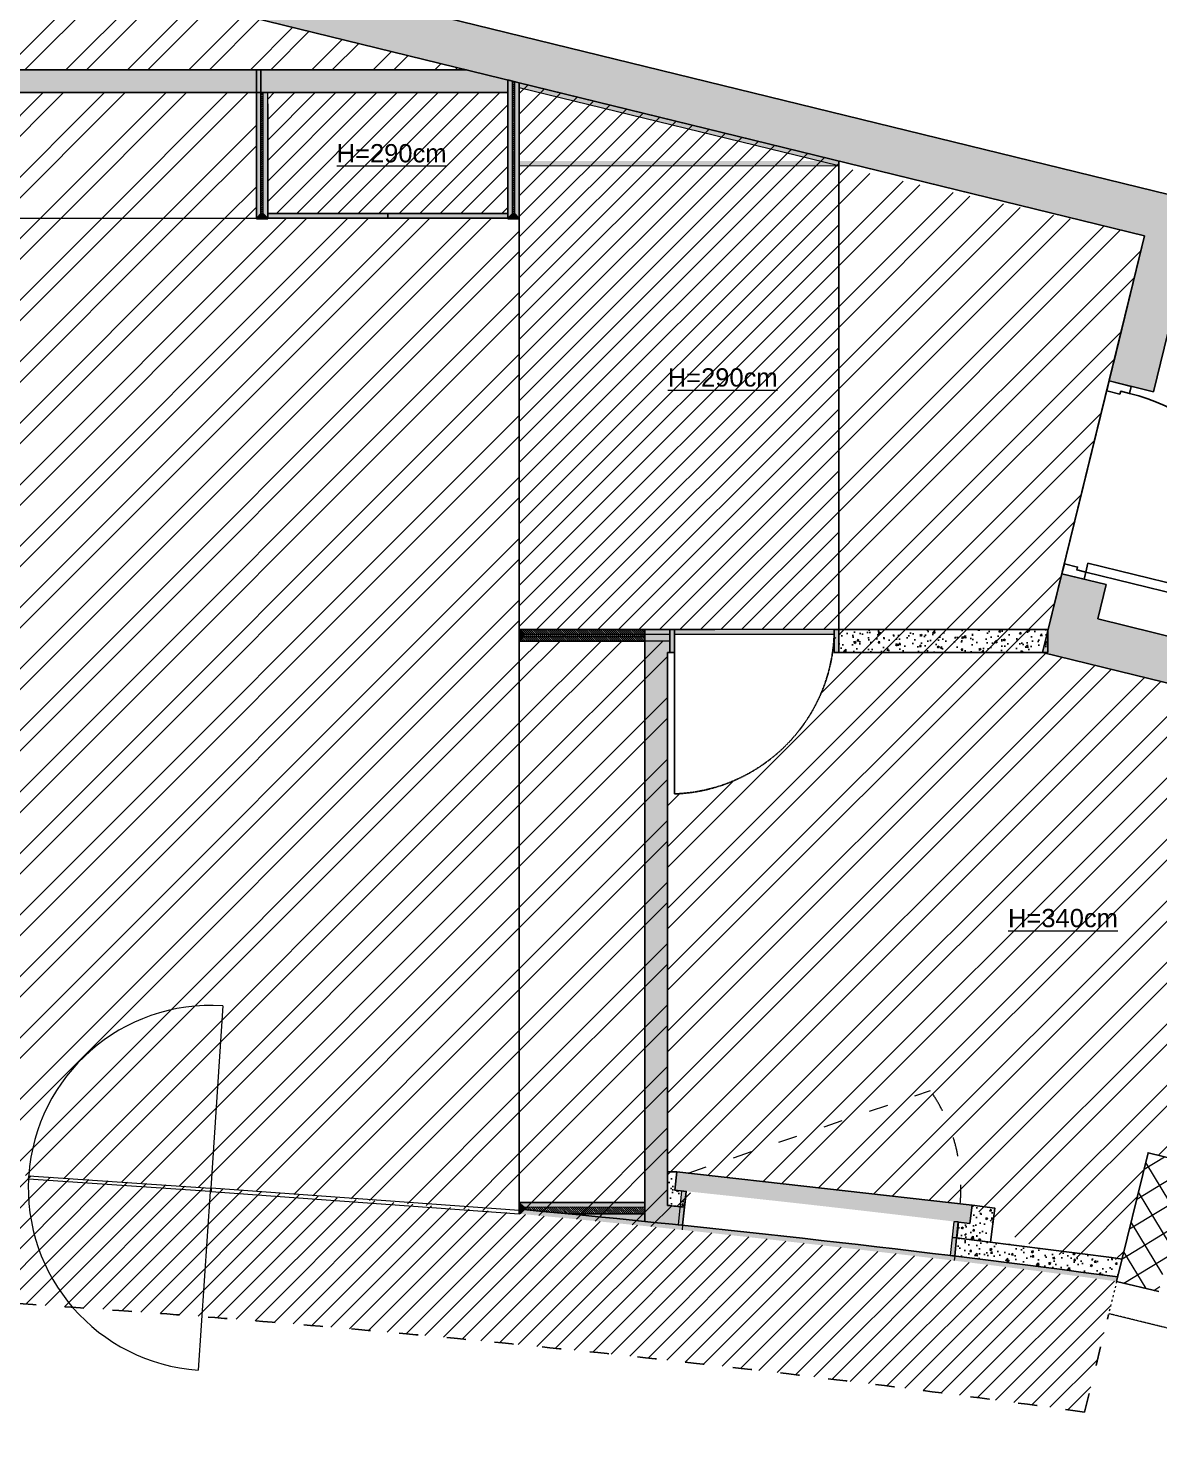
# Model space of a CAD drawing. Header units: millimetres. Extents: x 346472 to 732256, y -34068 to -15883.
# Drawn here: x 513568 to 518522, y -29209 to -23015 of the extents above; entities that cross this region are included whole.
import ezdxf

# ---------------------------------------------------------------- set-up
doc = ezdxf.new("R2010")
doc.units = ezdxf.units.MM
doc.header["$LTSCALE"] = 7
for name, pattern in [('AED-090-P-CRL2$0$ACAD_ISO03W100', [30, 12, -18]), ('AED-090-P-PL02-N$0$ACAD_ISO03W100', [30, 12, -18]), ('DASH', [0.35, 0.25, -0.1]), ('HIDDEN', [0.375, 0.25, -0.125])]:
    doc.linetypes.add(name, pattern=pattern)
doc.layers.get('0').update_dxf_attribs({"lineweight": 0})
for name, color, linetype in [('1', 1, 'Continuous'), ('1_AVT', 1, 'Continuous'), ('WALL', 7, 'Continuous'), ('walls', 7, 'Continuous')]:
    doc.layers.add(name, color=color, linetype=linetype)
for name, color, linetype, lineweight in [('AED-090-P-CRL2$0$HoseReel', 1, 'Continuous', 13), ('EA7 CEILING', 251, 'Continuous', 9), ('EA7 FLOOR', 253, 'Continuous', 5), ('EA7 furniture', 7, 'Continuous', 5), ('materials', 1, 'Continuous', 40), ('TESTI', 8, 'Continuous', 9)]:
    doc.layers.add(name, color=color, linetype=linetype, lineweight=lineweight)
doc.styles.get("Standard").update_dxf_attribs({"font": 'STKaiti.ttf'})
pattern_1 = [(49.99999999999999, (0, 0), (91.092334498002, -7.969542769451543), [9.525, -104.775]), (355, (0, 0), (-17.62171071248467, 95.52842261951757), [7.62, -83.820292085]), (100.4514447, (7.5910035, -0.66412675), (73.47062354517664, 87.55887595609755), [8.095004399999999, -89.04512229999999]), (46.18420000000002, (0, 25.4), (135.539520446065, -21.02116396636357), [14.2875, -157.1625]), (96.63555760999996, (11.29495, 23.64825), (118.7020670257515, 123.7130622988608), [12.14251157, -133.56780408]), (351.1841511700001, (0, 25.4), (118.7020670324885, 123.7130622927663), [11.429983535, -125.72986596]), (21, (12.7, 19.05), (75.80719563456624, -51.1325990935438), [9.525, -104.775]), (326.0000000000001, (12.7, 19.05), (30.90101417382354, 92.09398306115963), [7.62, -83.82]), (71.45144499999999, (19.0172663, 14.78895005), (106.7082096393581, 40.96138444295262), [8.0950044, -89.04496879999999]), (37.50000000000001, (0, 0), (1.544301625295908, 42.27751943657655), [0, -82.804, 0, -85.09, 0, -84.1375]), (7.499999999999999, (0, 0), (33.40983125515287, 50.09028740905975), [0, -48.514, 0, -80.899, 0, -32.0675]), (327.5, (-28.321, 0), (67.7952975834357, -2.864371996336722), [0, -31.75, 0, -99.06, 0, -131.445]), (317.5, (-41.021, 0), (74.06459069300902, 12.71324551666651), [0, -41.275, 0, -65.786, 0, -93.345])]
pattern_2 = [(45, (0, 0), (-134.7038418160373, 134.7038418160373), []), (45, (89.80260000000001, 0), (-134.7038418160373, 134.7038418160373), [])]
pattern_3 = [(45, (257889.0355443053, -17022.11444254196), (-44.90128060534576, 44.90128060534577), [])]
pattern_4 = [(49.99999999999999, (52071.5153664418, -328.8297719192342), (91.092334498002, -7.969542769451543), [9.525, -104.775]), (355, (52071.5153664418, -328.8297719192342), (-17.62171071248467, 95.52842261951757), [7.62, -83.820292085]), (100.4514447, (52079.1063699418, -329.4938986692342), (73.47062354517664, 87.55887595609755), [8.095004399999999, -89.04512229999999]), (46.18420000000002, (52071.5153664418, -303.4297719192342), (135.539520446065, -21.02116396636357), [14.2875, -157.1624999999999]), (96.63555760999996, (52082.81031644181, -305.1815219192342), (118.7020670257515, 123.7130622988608), [12.14251157, -133.56780408]), (351.1841511700001, (52071.5153664418, -303.4297719192342), (118.7020670324885, 123.7130622927663), [11.429983535, -125.72986596]), (21, (52084.2153664418, -309.7797719192342), (75.80719563456624, -51.1325990935438), [9.525, -104.775]), (326.0000000000001, (52084.2153664418, -309.7797719192342), (30.90101417382354, 92.09398306115963), [7.62, -83.82]), (71.45144499999999, (52090.5326327418, -314.0408218692342), (106.7082096393581, 40.96138444295262), [8.0950044, -89.04496879999999]), (37.50000000000001, (52071.5153664418, -328.8297719192342), (1.544301625295908, 42.27751943657655), [0, -82.804, 0, -85.09, 0, -84.1375]), (7.499999999999999, (52071.5153664418, -328.8297719192342), (33.40983125515287, 50.09028740905975), [0, -48.514, 0, -80.899, 0, -32.0675]), (327.5, (52043.1943664418, -328.8297719192342), (67.7952975834357, -2.864371996336722), [0, -31.75, 0, -99.06, 0, -131.445]), (317.5, (52030.4943664418, -328.8297719192342), (74.06459069300902, 12.71324551666651), [0, -41.275, 0, -65.786, 0, -93.345])]

msp = doc.modelspace()

# ---------------------------------------------------------------- hatches: boundary and pattern name
at = {"layer": 'AED-090-P-CRL2$0$HoseReel', "extrusion": (0.0001877156293172508, -0.0003395314711855953, 0.9999999247406085)}
h = msp.add_hatch(dxfattribs=at)
h.set_pattern_fill('ANSI37', color=8, scale=29.99999999999992, angle=-191.138750533541, style=0)
h.set_pattern_definition([(211.2472002764611, (519947.4045058605, -28224.70232333006), (49.40917373582313, -81.43277012814441), []), (301.2472002764612, (519947.4045058605, -28224.70232333006), (81.43277012814451, 49.40917373582325), [])])
h.paths.add_polyline_path([(519784.6528643451, -28860.29570310906), (519922.5382104028, -28296.92403705884), (518475.255885284, -27942.70134890515), (518337.3705381769, -28506.07301322578), (518521.9232981165, -28551.24245863607), (518614.6393068474, -28172.42358241531), (519692.8160870456, -28436.30748607302), (519600.1000783343, -28815.12636622585)])
at = {"layer": 'AED-090-P-CRL2$0$HoseReel'}
for points in [[(516415.3463067027, -28258.49848544651), (516435.1366427721, -28260.56153599447), (516451.4166594709, -28111.79194368614), (516430.9169172665, -28109.6623624675)], [(517608.1663644934, -28393.07880658515), (517627.9207241521, -28395.48817589477), (517643.543857782, -28245.61929159088), (517623.543857782, -28245.61929159088)]]:
    msp.add_hatch(color=256, dxfattribs=at).paths.add_polyline_path(points)
at = {"layer": 'EA7 CEILING', "linetype": 'ByBlock', "lineweight": 5}
h = msp.add_hatch(dxfattribs=at)
h.set_pattern_fill('ANSI32', color=253, scale=20)
h.set_pattern_definition(pattern_2)
h.paths.add_polyline_path([(511567.4081065429, -23846.62213315529), (508567.4049643442, -23846.62213315529), (508567.4049643442, -23846.62370423), (508517.4081065429, -23846.62213325402), (508517.4065355423, -23846.62370427936), (508517.4065355461, -23846.62213315529), (507465.1203459087, -23846.62213325402), (507415.1218537101, -23846.62213325402), (507415.1218537101, -23886.85550627298), (507415.1234248342, -23886.85550627298), (507415.1234248342, -27896.62219793308), (507415.1219183568, -27896.62219793364), (507415.1321926939, -27946.39604691346, -0.01534868711274249), (511567.4081065429, -27950.436175543), (511567.4081065429, -27222.08816504442), (511067.4081065429, -27222.08816504442), (511047.4081065429, -27222.08816504442), (511047.4081065429, -26082.08816504442), (511067.4081065429, -26082.08816504442), (511567.4081065429, -26082.08816504442)])
h.paths.add_polyline_path([(515719.6958671772, -23846.62370423), (515669.699009376, -23846.62213325402), (515669.6958671772, -23846.62527550215), (515669.6958671772, -23846.62213325402), (514617.4049643332, -23846.62213325402), (514617.4049643332, -23846.62370423), (514567.4081065319, -23846.62213325402), (514567.4065355313, -23846.62370427936), (514567.4065355351, -23846.62213315529), (511567.4081065429, -23846.62213315529), (511567.4081065429, -26082.08816504442), (512087.4081065429, -26082.08816504442), (512087.4081065429, -27222.08816504442), (511567.4081065429, -27222.08816504442), (511567.4081065429, -27950.43617554301, -0.01537842926112036), (515719.6254973683, -28209.96468251264), (515719.6942969969, -28159.94725605492), (515719.6942969977, -28159.94725524599), (515719.6950841764, -25700.05020605773), (515719.6942961519, -25700.05020605776), (515719.6942961519, -25650.0486350571), (515719.6958671772, -25650.0486350571)])
h.paths.add_polyline_path([(512439.3080331737, -22450.3393710919), (511567.4081065429, -22236.94336449242), (511567.4081065429, -23196.62213325406), (512440.1290072874, -23196.62213325405)])
h.paths.add_polyline_path([(512439.3080331737, -22450.3393710919), (512440.1290072874, -23196.62213325405), (515488.4929544091, -23196.62213325402)])
h.paths.add_polyline_path([(511567.4081065429, -22236.94336449242), (508762.5659501798, -21550.46307354589), (508617.4081065429, -21550.46307354589), (508617.4081065429, -22456.62213325409), (508617.4081065428, -22483.88294541629, -0.3621334790255145), (509237.4081065429, -23176.62213325409), (508617.4080958349, -23176.62213325409), (508617.4080958349, -23196.62213325409), (511567.4081065429, -23196.62213325406)])
h.paths.add_polyline_path([(508537.4081065429, -22476.622133254), (508537.4081065429, -23176.62213325409), (509237.4081065429, -23176.62213325409, 0.3937649604472823)])
h = msp.add_hatch(dxfattribs=at)
h.set_pattern_fill('ANSI31', color=1, scale=20)
h.set_pattern_definition(pattern_3)
h.paths.add_polyline_path([(517119.6958671772, -23595.8562390341), (515719.6958671772, -23253.20864827936), (515719.6958671772, -23846.62213325402), (515719.6958671772, -25650.0486350571), (516269.6958671772, -25650.0486350571), (516379.6958671771, -25650.04919838578), (516379.6958671772, -25650.04865698002), (516269.6958671772, -25650.0486350571), (516269.6958671772, -25650.05018486478), (516379.6958639601, -25650.05018062619), (516399.6958671772, -25650.04865897316), (516576.4618212028, -25650.05020605765), (517099.6958671772, -25650.04865897316), (517119.6958671772, -25650.04865897316), (517119.6958671772, -25650.04858298584)])
h.paths.add_polyline_path([(515669.6958671772, -23296.62213325402), (514617.4081065429, -23296.62212961706), (514617.4081065429, -23826.62213325402), (515669.6958671772, -23826.62213325402)])
h = msp.add_hatch(dxfattribs=at)
h.set_pattern_fill('ANSI32', color=253, scale=20)
h.set_pattern_definition(pattern_2)
h.paths.add_polyline_path([(511567.4081065429, -23296.62211907552), (508547.4049660121, -23296.62210863765), (508547.4049643442, -23826.62307579029), (508567.4049643442, -23846.62213315529), (511567.4081065429, -23846.62213315529)])
h.paths.add_polyline_path([(512440.2390157271, -23296.62212209224), (511567.4081065429, -23296.62211907552), (511567.4081065429, -23846.62213315529), (512440.8440622248, -23846.62213315529)])
h.paths.add_polyline_path([(514567.4078648401, -23296.62212944425), (512440.2390157271, -23296.62212209224), (512440.8440622248, -23846.62213315529), (514567.4065355351, -23846.62213315529)])
h = msp.add_hatch(dxfattribs=at)
h.set_pattern_fill('ANSI32', color=253, scale=20)
h.set_pattern_definition([(45, (257889.0355443053, -17022.11444254196), (-134.7038418160373, 134.7038418160373), []), (45, (257978.8381443053, -17022.11444254196), (-134.7038418160373, 134.7038418160373), [])])
edge = h.paths.add_edge_path()
edge.add_line((520402.7635991556, -26334.87024892306), (518013.2896246703, -25750.05050745041))
edge.add_line((518013.2896246703, -25750.05050745041), (518142.6089298427, -25221.67392323678))
edge.add_line((518142.6089298427, -25221.67392323678), (517119.6958671773, -25221.67416826697))
edge.add_line((517119.6958671773, -25221.67416826697), (517119.6958671773, -25750.0488800873))
edge.add_line((517119.6958671773, -25750.0488800873), (517119.6958671772, -25750.0486350571))
edge.add_line((517119.6958671772, -25750.0486350571), (517100.1445132886, -25644.52996853725))
edge.add_arc((516374.1771767414, -25644.52996853727), 725.9673365471535, -90.3536417434392, 1.0800249583553523e-12, ccw=False)
edge.add_line((516369.696380308, -26370.48347682598), (516369.6958671772, -28173.3283550677))
edge.add_arc((516395.829292239, -28101.63562157549), 76.30729939558319, 249.9721975334974, 439.5429694895172)
edge.add_line((516409.6789200639, -28026.59568720613), (517505.891007947, -27819.30411263835))
edge.add_arc((518399.0579398674, -27550.77081115752), 932.6614081649784, 196.7335620174457, 221.8377611250362)
edge.add_arc((518283.5636748417, -27590.87646453186), 821.2176255829386, 225.1296987269865, 275.4311630189014)
edge.add_line((518361.2917447522, -28408.40734206255), (518475.2649439577, -27942.73602344642))
edge.add_line((518475.2649439577, -27942.73602344642), (519626.2909876903, -28224.44970466881))
edge.add_arc((519635.8003216513, -28185.59648642865), 39.99999999999719, 179.9999999999896, 256.2472006928384, ccw=False)
edge.add_arc((519635.8003216513, -28185.59648642864), 40, 0, 180, ccw=False)
edge.add_arc((519635.8003216513, -28185.59648642865), 39.99999999994179, -103.75279930724258, 1.0402345651527867e-11, ccw=False)
edge.add_line((519626.2909876903, -28224.44970466881), (519922.5835476442, -28296.96757940899))
edge.add_line((519922.5835476442, -28296.96757940899), (520402.7635991556, -26334.87024892306))
h.paths.add_polyline_path([(518460.2251140891, -23923.94846531314), (517119.6958671773, -23620.3322996174), (517119.6958671773, -25221.67515590903), (518142.6089298427, -25221.67392323678)])
edge = h.paths.add_edge_path(flags=17)
edge.add_line((517505.891007947, -27819.30411263835), (516409.6789200639, -28026.59568720612))
edge.add_arc((506241.8922770813, -123806.4756705634), 96318.0631805039, 83.16533755184219, 83.94029817037608, ccw=False)
edge.add_arc((518399.0579398691, -27550.77081115337), 932.6614081677336, 196.7335620176613, 221.8377611252467, ccw=False)
h = msp.add_hatch(dxfattribs=at)
h.set_pattern_fill('ANSI32', color=253, scale=20)
h.set_pattern_definition(pattern_2)
h.paths.add_polyline_path([(516369.696556898, -25750.04836907096), (516379.6958543096, -25750.04837219998), (516379.6958607432, -25700.05018062619), (516269.6942961519, -25700.05018486483), (516269.6942961519, -25700.05020605776), (515719.6958672266, -25700.05020605776), (515719.6958672759, -25700.05177725587), (515719.6958671772, -28209.97125842642, -0.002650423734108883), (516433.4036280499, -28280.48436746477), (516435.4835896724, -28260.59281584451), (516443.8055537036, -28181.00635842531, 0.0002750486668163416), (516369.6958671772, -28173.3283550677)])
h = msp.add_hatch(dxfattribs=at)
h.set_pattern_fill('ANSI31', color=1, scale=20)
h.set_pattern_definition(pattern_3)
edge = h.paths.add_edge_path()
edge.add_arc((509428.652497378, -95530.3057533791), 67613.67119726764, 82.4287350600905, 91.70650800817037, ccw=False)
edge.add_line((518337.379633522, -28506.10778290017), (518197.1167285779, -29079.19271918779))
edge.add_arc((509468.8233511361, -91665.88089614759), 63192.37803914878, 82.06077826043521, 91.84062229519648)
edge.add_line((507439.1224580525, -28506.10764982166), (507415.1322393974, -27946.62230135851))
at = {"layer": 'EA7 furniture', "lineweight": 5}
h = msp.add_hatch(dxfattribs=at)
h.set_pattern_fill('ANSI31', color=256, scale=2, angle=-2.544443745170813e-14)
h.set_pattern_definition([(44.99999999999996, (-117670.6084310797, -160906.1372111736), (-4.490128060534573, 4.490128060534579), [])])
h.paths.add_polyline_path([(515699.6958687305, -23248.31368307732), (515689.6974871079, -23245.8665963813), (515689.6977526051, -23826.62244739494), (515699.6958671772, -23826.62307579029)])
h = msp.add_hatch(color=256, dxfattribs=at)
h.dxf.hatch_style = 1
h.paths.add_polyline_path([(515719.6958671772, -23273.79895396069), (515719.6942961518, -23253.21021385158), (517119.6958671772, -23595.8562390341), (517119.6958671772, -23616.44654471544)])
h = msp.add_hatch(dxfattribs=at)
h.set_pattern_fill('ANSI31', color=256, scale=2, angle=-2.544443745170813e-14)
h.set_pattern_definition([(44.99999999999996, (-118772.8993339237, -160906.1372111736), (-4.490128060534573, 4.490128060534579), [])])
h.paths.add_polyline_path([(514597.4049644883, -23297.30534942782), (514587.4068499163, -23297.30566367748), (514587.406849761, -23826.62244739494), (514597.4049643332, -23826.62307579029)])
h = msp.add_hatch(color=256, dxfattribs=at)
h.dxf.hatch_style = 1
h.paths.add_polyline_path([(515719.6977905741, -23616.44654471544), (515719.6976846712, -23596.44654471544), (517119.6958671772, -23595.8562390341), (517119.6958671772, -23616.44654471544)])
h = msp.add_hatch(color=5, dxfattribs=at)
h.dxf.hatch_style = 1
h.paths.add_polyline_path([(515143.5519868601, -23826.62213325402), (514617.4081065429, -23826.62213325402), (514617.4081065429, -23846.62213325402), (515143.5519868601, -23846.62213325402)])
h.paths.add_polyline_path([(515669.6958671772, -23826.62213325402), (515167.4081065429, -23826.62213325402), (515167.4081065429, -23846.62213325402), (515669.6958671772, -23846.62213325402), (515669.6958671772, -23846.62213315529)])
h.paths.add_polyline_path([(515167.4081065429, -23826.62213325402), (515143.5519868601, -23826.62213325402), (515143.5519868601, -23846.62213325402), (515167.4081065429, -23846.62213325402)])
at = {"layer": 'EA7 furniture', "lineweight": 9}
h = msp.add_hatch(dxfattribs=at)
h.set_pattern_fill('ANSI31', color=256, scale=2, angle=90)
h.set_pattern_definition([(135, (649786.9838420574, -650663.1299653726), (-4.490128060534577, -4.490128060534576), [])])
h.paths.add_polyline_path([(516269.6958671772, -25650.0486350571), (516269.6958671772, -25700.0486350571), (515719.6958671772, -25700.0486350571), (515719.6958671772, -25650.0486350571)])
at = {"layer": 'EA7 furniture', "lineweight": 5}
h = msp.add_hatch(color=256, dxfattribs=at)
h.dxf.hatch_style = 1
h.paths.add_polyline_path([(515739.6949246409, -25670.05177725587), (515719.6958672759, -25650.05177725587), (516379.6958658901, -25650.05018062619), (516379.6958658901, -25670.05175182414)])
h = msp.add_hatch(color=256, dxfattribs=at)
h.dxf.hatch_style = 1
h.paths.add_polyline_path([(516399.6958671772, -25670.04865897316), (516399.6942961519, -25650.05020605776), (517099.6958658901, -25650.05017016059), (517099.6958658901, -25670.05174135854)])
h = msp.add_hatch(dxfattribs=at)
h.set_pattern_fill('ANSI31', color=256, scale=2, angle=89.99999999999999)
h.set_pattern_definition([(135, (644472.8774709034, -657218.1747251921), (-4.490128060534579, -4.490128060534574), [])])
edge = h.paths.add_edge_path()
edge.add_arc((509425.4798832565, -95564.9112735613), 67668.39317599988, 84.48104914291831, 84.64590785382272)
edge.add_line((515739.6579767773, -28191.75200352998), (515739.6715281479, -28179.97219615196))
edge.add_line((515739.671528148, -28179.97219615196), (516269.6703319649, -28180.59181375147))
edge.add_line((516269.6703319649, -28180.59181375147), (516269.6347954705, -28210.59168928752))
edge.add_line((516269.6347954705, -28210.59168928752), (515933.4862025793, -28210.19882692279))
h = msp.add_hatch(color=6, dxfattribs=at)
h.dxf.hatch_style = 1
h.paths.add_polyline_path([(515933.4862025793, -28210.19882692277), (516269.6459148377, -28210.59170228291), (516269.7146927359, -28160.59007389769), (515719.6942969969, -28159.94725605492), (515719.6254973683, -28209.96468251265, -0.002650684926160374), (516433.4036280499, -28280.4843674648), (516435.4835896724, -28260.59281584449, 0.001863950897435901)])
h.paths.add_polyline_path([(515739.6370165754, -28191.75003915389, -0.0007098043401725461), (515930.8983267957, -28209.94882908979), (516269.6958671772, -28209.94882908979), (516269.6948651646, -28180.59184243305), (515739.6715281479, -28179.97219615196)], flags=16)
h = msp.add_hatch(color=4, dxfattribs=at)
h.dxf.hatch_style = 1
edge = h.paths.add_edge_path()
edge.add_line((516435.4835896724, -28260.5928158445), (516433.4036280498, -28280.48436746476))
edge.add_arc((503825.5148622246, -145065.9222234989), 117464.0257881409, 83.25299140877132, 83.83834250827613, ccw=False)
edge.add_line((517625.8404503203, -28415.38271330381), (517627.9207241521, -28395.48817589477))
edge.add_arc((503821.3207023011, -145104.1060421549), 117522.4390846961, 83.25328021544404, 83.83834035740685)
h = msp.add_hatch(color=4, dxfattribs=at)
h.dxf.hatch_style = 1
h.paths.add_polyline_path([(516435.4835896724, -28260.5928158445), (516433.4036280499, -28280.4843674648, -0.004434941174142021), (517625.8404503203, -28415.38271330384), (517627.9207241521, -28395.48817589479, 0.004433630242140631)])
h = msp.add_hatch(color=6, dxfattribs=at)
h.dxf.hatch_style = 1
h.paths.add_polyline_path([(517627.9207241521, -28395.48817589477), (517625.8404503203, -28415.38271330384, -0.002650856702358756), (518337.3795640869, -28506.10765037184), (518342.1620418188, -28486.5674187456, 0.002660142062935478)])
at = {"layer": 'materials'}
h = msp.add_hatch(color=256, dxfattribs=at)
h.dxf.hatch_style = 1
h.paths.add_polyline_path([(516399.6958671772, -25650.04854559056), (516379.6958671772, -25650.04854160458), (516379.6958671772, -25670.04840010225), (516379.6958505946, -25750.04833863517), (516399.6958505946, -25750.04834489367)])
h = msp.add_hatch(color=256, dxfattribs=at)
h.dxf.hatch_style = 1
h.paths.add_polyline_path([(517119.6958671772, -25650.04880446148), (517099.6958671772, -25650.04880047549), (517099.6958671772, -25670.04865897316), (517099.6958505946, -25750.04859750608), (517119.6958505946, -25750.04860376459)])
at = {"layer": 'WALL', "lineweight": 5}
h = msp.add_hatch(color=8, dxfattribs=at)
h.dxf.hatch_style = 1
h.paths.add_polyline_path([(515689.6990095734, -23826.62307579029), (515669.6990095734, -23846.62213315529), (515669.698902186, -23240.97197713701), (515689.6974871079, -23245.8665963813)])
h = msp.add_hatch(color=8, dxfattribs=at)
h.dxf.hatch_style = 1
h.paths.add_polyline_path([(515699.6958671772, -23826.62307579029), (515719.6958671772, -23846.62213315529), (515719.6958671772, -23253.20864827936), (515699.6958687305, -23248.31368307732)])
h = msp.add_hatch(color=8, dxfattribs=at)
h.dxf.hatch_style = 1
h.paths.add_polyline_path([(514587.4081067294, -23826.62307579029), (514567.4081067294, -23846.62213315529), (514567.4064409717, -23296.62212947881), (514587.4065397457, -23296.62212947881)])
h = msp.add_hatch(color=8, dxfattribs=at)
h.dxf.hatch_style = 1
h.paths.add_polyline_path([(514597.4049643332, -23826.62307579029), (514617.4049643332, -23846.62213315529), (514617.4049643332, -23297.3055224612), (514597.4049643332, -23297.3055224612)])
h = msp.add_hatch(color=10, dxfattribs=at)
h.dxf.hatch_style = 1
h.paths.add_polyline_path([(514567.4049643332, -23846.62213315529), (514617.4049643332, -23846.62213315529), (514597.4049643332, -23826.62307579029), (514587.4071639899, -23826.62210695666)])
h = msp.add_hatch(color=10, dxfattribs=at)
h.dxf.hatch_style = 1
h.paths.add_polyline_path([(515669.6958671772, -23846.62213315529), (515719.6958671772, -23846.62213315529), (515699.6958671772, -23826.62307579029), (515689.698066834, -23826.62210695666)])
h = msp.add_hatch(color=10, dxfattribs=at)
h.dxf.hatch_style = 1
h.paths.add_polyline_path([(515719.6958672759, -25700.05177725587), (515719.6958672759, -25650.05177725587), (515739.6949246409, -25670.05177725587), (515739.6958934745, -25680.04957759911)])
h = msp.add_hatch(color=8, dxfattribs=at)
h.dxf.hatch_style = 1
h.paths.add_polyline_path([(515739.6949246409, -25680.04863485965), (515719.6958672759, -25700.04863485965), (516269.6942961519, -25700.04863485967), (516269.6942961519, -25680.04863485967)])
h = msp.add_hatch(color=10, dxfattribs=at)
h.dxf.hatch_style = 1
h.paths.add_polyline_path([(515719.6433690668, -28209.9486981365), (515719.6958662831, -28159.94882908875), (515739.6715281479, -28179.97219615196), (515739.6370165754, -28191.75003915393)])
h = msp.add_hatch(color=8, dxfattribs=at)
h.dxf.hatch_style = 1
h.paths.add_polyline_path([(515739.6715281479, -28179.97219615196), (515719.6958662831, -28159.94882908875), (516269.6939192968, -28160.59182765947), (516269.6705374637, -28180.59181399172)])
at = {"layer": 'walls', "true_color": 0x939598}
h = msp.add_hatch(color=252, dxfattribs=at)
h.dxf.hatch_style = 1
h.paths.add_polyline_path([(505836.3191245675, -18619.15271083463), (505558.7793774412, -18721.27317728571), (506240.1779317926, -20990.32738637186), (506530.9869728974, -27984.54896550072), (506730.7512386033, -27975.97967020656), (506440.0053406567, -20982.02036123522), (511567.4081065429, -22236.94336449242), (511567.4081065429, -22031.04030767902), (506487.5516535476, -20787.7541826799)])
h.paths.add_polyline_path([(511567.4081065429, -22031.04030767902), (511567.4081065429, -22236.94336449242), (518460.2254232633, -23923.94854098296), (518323.196409892, -24483.8244107468), (518304.5109226378, -24560.17011442012), (518401.6440096642, -24583.94328006362), (518498.7770778558, -24607.71652266336), (518702.03764861, -23777.22861019106)])
h.paths.add_polyline_path([(518255.1021326684, -25603.33065382376), (518291.9505555925, -25452.77430283723), (518097.6843815396, -25405.22797155026), (518013.2896246703, -25750.05050745041), (520402.7635991556, -26334.87024892306), (519871.4011275758, -28506.10764982167), (520078.9376154973, -28506.10764982167), (520648.9399999492, -26194.4221183986)])
h.paths.add_polyline_path([(520078.9376154973, -28506.10764982167), (519871.4011275758, -28506.10764982167), (519830.9163695433, -28671.53525434421), (520026.0415601284, -28720.63139428499)])
h.paths.add_polyline_path([(519831.5794715062, -28671.70209977646), (519809.3129596479, -28759.81046017976), (519785.7672091714, -28856.02239986499), (519784.6614537877, -28860.33223276419), (521188.1958420064, -29208.92985007786), (521238.7311727069, -29025.76052059289)])
at = {"layer": 'walls'}
h = msp.add_hatch(dxfattribs=at)
h.set_pattern_fill('AR-CONC', color=256, scale=0.5)
h.set_pattern_definition(pattern_1)
h.paths.add_polyline_path([(515669.6958671772, -23240.97123432384), (515488.4929544091, -23196.62213325402), (511567.4081065429, -23196.62213325402), (511567.4081065429, -23296.62213325402), (515669.6958671772, -23296.62213325402)])
h.paths.add_polyline_path([(511567.4081065429, -23196.62213325402), (508567.4081065429, -23196.62213325402), (508537.4065850291, -23196.62211330347), (508537.4065850291, -23296.6221133034), (511567.4081065429, -23296.62213325402)])
h.paths.add_polyline_path([(508617.4081065429, -21514.93594111636), (508537.4081065429, -21490.46111320531), (508537.4081065429, -22456.62213325409), (508617.4081065429, -22456.62213325409)])
h = msp.add_hatch(dxfattribs=at)
h.set_pattern_fill('AR-CONC', color=256, scale=0.5)
h.set_pattern_definition(pattern_1)
edge = h.paths.add_edge_path()
edge.add_arc((509425.479882628, -95564.91127983783), 67668.39318230786, 84.05386355909779, 84.19497973727543)
edge.add_line((516269.6958671573, -28243.53173787863), (516269.6958646033, -25670.05185188805))
edge.add_line((516269.6958646033, -25670.05185188806), (516379.6958639601, -25670.05185960861))
edge.add_line((516379.6958639601, -25670.05185960861), (516379.6958543096, -25750.04837219998))
edge.add_line((516379.6958543096, -25750.04837219998), (516369.696556898, -25750.04836907095))
edge.add_line((516369.696556898, -25750.04836907096), (516369.6958671772, -28173.3283550677))
edge.add_line((516369.6958671772, -28173.3283550677), (516443.8055537036, -28181.00635842537))
edge.add_line((516443.8055537036, -28181.00635842537), (516435.4835896746, -28260.59281584474))
h = msp.add_hatch(dxfattribs=at)
h.set_pattern_fill('AR-CONC', color=256, scale=0.5)
h.set_pattern_definition(pattern_1)
h.paths.add_polyline_path([(517119.6958671772, -25650.04880446148), (518035.6125023755, -25650.04880446148), (518035.612513635, -25750.04959683835), (517119.6958784367, -25750.04959683835)])
h = msp.add_hatch(dxfattribs=at)
h.set_pattern_fill('AR-CONC', color=256, scale=0.5)
h.set_pattern_definition(pattern_4)
h.paths.add_polyline_path([(516369.6959089407, -28026.59562970888), (516409.6789200639, -28026.59568720613), (516401.6843392106, -28106.62558529345), (516451.4166594709, -28111.79194368614), (516443.8055537533, -28181.00635794916), (516369.6958671772, -28173.3283550677)])
h = msp.add_hatch(color=2, dxfattribs=at)
h.dxf.hatch_style = 1
edge = h.paths.add_edge_path()
edge.add_arc((509061.6024332758, -98795.66719158718), 71069.5061432887, 83.0228665615105, 84.07218343703806)
edge.add_line((516401.3372018128, -28106.18426110821), (516409.659165844, -28026.59780368907))
edge.add_line((516409.659165844, -28026.59780368907), (517702.9640022535, -28172.87981709002))
edge.add_line((517702.9640022535, -28172.87981709002), (517694.6436005702, -28252.45133311678))
h = msp.add_hatch(dxfattribs=at)
h.set_pattern_fill('AR-CONC', color=256, scale=0.5)
h.set_pattern_definition(pattern_4)
h.paths.add_polyline_path([(517636.2411258355, -28315.91665986802), (517643.7799561349, -28246.43541900959), (517693.4165060517, -28252.45313554915), (517704.1910967719, -28172.87801465765), (517803.4693957553, -28184.87040688669), (517785.4209208031, -28334.28363268003)])
h = msp.add_hatch(color=0, dxfattribs=at)
h.dxf.hatch_style = 1
edge = h.paths.add_edge_path()
edge.add_arc((509425.4798834991, -95564.91127125658), 67668.39317368252, 84.1949797372574, 84.48325053434084)
edge.add_line((515930.8983267957, -28209.94882908979), (516269.6958671772, -28209.94882908979))
edge.add_line((516269.6958671772, -28209.94882908979), (516269.6958671772, -28243.53173788065))
h = msp.add_hatch(dxfattribs=at)
h.set_pattern_fill('AR-CONC', color=256, scale=0.5)
h.set_pattern_definition(pattern_1)
h.paths.add_polyline_path([(517636.2428796045, -28315.8998878334), (517627.9207241521, -28395.48817589477, -0.002660142062935464), (518342.1620418188, -28486.56741874559), (518361.2917447522, -28408.40734206254, 0.002698317321324072)])

# ---------------------------------------------------------------- linework, layer by layer
at = {"linetype": 'Continuous', "lineweight": 5}
msp.add_lwpolyline([(515933.4862025793, -28210.19882692277), (516269.6459148377, -28210.59170228291), (516269.7146927359, -28160.59007389769), (515719.6942969969, -28159.94725605492), (515719.6255190987, -28209.94888444014), (515719.6366384659, -28209.94889743553)], dxfattribs=at)
at = {"layer": '1', "color": 0}
for p, q in [((516448.9702592304, -28131.14784633607, 0.27809552356662), (516443.805553704, -28181.00635842537, -0.5217745912777307)), ((517642.534189587, -28266.0090465891, 0.27809552356662), (517636.4291036298, -28315.76116550266, -0.5217745912777307)), ((517694.5274313841, -28252.58781924005, -0.5217745912777307), (517644.8908814672, -28246.57010270049, -0.5217745912777307))]:
    msp.add_line(p, q, dxfattribs=at)
at = {"layer": '1', "color": 0, "elevation": 0.1110510385468354}
for points in [[(516369.6958671772, -28173.3283550677, -0.0002750486668163253), (516443.8055537036, -28181.00635842532, -0.0002750486668163253)], [(515739.657976773, -28191.7520035296, -0.009677319991382992), (518342.1621404802, -28486.5674318606)], [(517621.2133415907, -28314.06637912369, -0.002754212682269003), (518361.2918434102, -28408.40735519159)]]:
    msp.add_lwpolyline(points, format="xyb", dxfattribs=at)
at = {"layer": '1_AVT', "extrusion": (0.0001877156293172508, -0.0003395314711855949, 0.9999999247406086)}
for points, elevation in [([(519784.6528643456, -28860.29570310917), (519922.5382104035, -28296.92403705892), (518475.2558589252, -27942.70145760723), (518337.3705113548, -28506.07312181453)], 106.9244000021853), ([(518337.3705113549, -28506.07312181451), (518521.9232982919, -28551.24245892445)], 106.5324527277092)]:
    msp.add_lwpolyline(points, dxfattribs=dict(at, elevation=elevation))
at = {"layer": 'AED-090-P-CRL2$0$HoseReel', "elevation": -0.5217745912777307}
for points in [[(516415.3463067027, -28258.49848544651), (516435.1366427721, -28260.56153599447), (516451.4166594709, -28111.79194368614), (516430.9169172665, -28109.6623624675)], [(517608.1663644934, -28393.07880658515), (517627.9207241521, -28395.48817589477), (517643.543857782, -28245.61929159088), (517623.543857782, -28245.61929159088)]]:
    msp.add_lwpolyline(points, close=True, dxfattribs=at)
at = {"layer": 'AED-090-P-CRL2$0$HoseReel', "color": 8, "linetype": 'AED-090-P-CRL2$0$ACAD_ISO03W100', "ltscale": 0.1, "extrusion": (0.0001877156293172508, -0.0003395314711855949, 0.9999999247406086), "elevation": 106.5324527277092}
msp.add_lwpolyline([(518337.3705118181, -28506.07312192788), (518302.6568641365, -28647.90461138685)], dxfattribs=at)
at = {"layer": 'AED-090-P-CRL2$0$HoseReel', "color": 8, "linetype": 'HIDDEN', "extrusion": (0.0002144597424573502, -0.000323304494680488, 0.9999999247406086), "elevation": 120.9541564909685}
msp.add_lwpolyline([(519749.9379084086, -29002.12487050275), (518302.6546794074, -28647.89944582071)], dxfattribs=at)
at = {"layer": 'EA7 CEILING', "lineweight": 5}
msp.add_line((508567.4049643442, -23846.62213315529, 0.3192262054779487), (514567.4081065429, -23846.62213315529, 0.3192262054779487), dxfattribs=at)
at = {"layer": 'EA7 CEILING', "color": 253, "linetype": 'ByBlock', "lineweight": 5}
for p, q in [((514419.8394666119, -27298.98479348563, 0.3192262054779487), (514367.4081065429, -28097.25359564432, 0.3192262054779487)), ((514365.0977021596, -28112.14427306185, 0.3192262054779487), (514312.3709719816, -28895.37150185611, 0.3192262054779487))]:
    msp.add_line(p, q, dxfattribs=at)
at = {"layer": 'EA7 CEILING', "color": 253, "linetype": 'ByBlock', "lineweight": 5, "elevation": 0.3192262054779487}
for points in [[(514366.1052192968, -28097.17814767087), (514365.0977021596, -28112.14427306185), (513568.9043479743, -28058.41002574669), (513569.9118651115, -28043.44390035571)], [(514369.0977021596, -28097.14427306185), (514369.0977021596, -28112.14427306185), (515719.4077143305, -28209.94433160601), (515719.4077143305, -28194.94433160601)]]:
    msp.add_lwpolyline(points, close=True, dxfattribs=at)
at = {"layer": 'EA7 CEILING', "color": 253, "linetype": 'ByBlock', "lineweight": 5}
msp.add_arc((514368.0647694214, -28097.31006426783, 0.3192262054779487), 800.0024107705066, 86.28932822764656, 266.0080086057005, dxfattribs=at)
at = {"layer": 'EA7 FLOOR', "color": 0}
for p, q in [((514567.4081065319, -23846.62213325402, 0.3192262054779487), (514567.4081065429, -23296.62212944425, 0.3192262054779487)), ((515669.6990093759, -23846.62213325402, 1.335086401148446), (515669.6990093869, -23296.62212944425, 1.335086401148446))]:
    msp.add_line(p, q, dxfattribs=at)
at = {"layer": 'EA7 furniture', "lineweight": 5}
for p, q in [((515719.6958671772, -23253.20864827936, -0.6966339901925482), (517119.6958671772, -23595.8562390341, -1.755393359358447)), ((515719.6958671772, -23273.79895396069, -0.7002297119241261), (517119.6958671772, -23616.44654471544, -1.758989081090047)), ((517119.6958671772, -23595.8562390341, -1.755393359358447), (517119.6958671772, -25750.04863505711, 0.3192262054779451)), ((515719.6977996344, -23618.15760140609, 1.335086401148446), (517119.6958671772, -23616.44654471544, -1.758989081090047)), ((516269.01247797, -25650.05020605776, 0.3192262054779487), (516399.6942961519, -25650.05020605776, 0.3192262054779487)), ((517119.6958671772, -25650.04880446148, 0.1351587042967164), (516269.6958671772, -25650.0486350571, 0.3192262054779487)), ((517119.6958671772, -25650.04858298584, 0.2975710498164854), (517139.6958671772, -25650.0486548793, 0.2229200836372367)), ((515719.6255194205, -28209.94865051202), (515719.6255206151, -28209.96468468499)), ((515719.6255194205, -28209.94865051151), (515719.6255194205, -28211.31265021092)), ((515719.6255190987, -28209.94888444014), (515719.6255190987, -28209.96468454329)), ((515719.6958671772, -28209.94882908979, -0.6966339901925482), (515739.657976773, -28191.7520035296, 0.1110510385468354)), ((516435.4835896724, -28260.59281584451, -0.5217745912777307), (516433.4036280499, -28280.48436746476, -0.5217745912777307)), ((517627.9207241521, -28395.48817589478, -0.5217745912777307), (517625.8404503203, -28415.38271330381, -0.5217745912777307))]:
    msp.add_line(p, q, dxfattribs=at)
at = {"layer": 'EA7 furniture', "linetype": 'AED-090-P-PL02-N$0$ACAD_ISO03W100', "lineweight": 5}
msp.add_line((516459.4052645813, -28031.81973362096, -0.5217745912806112), (517521.4907188247, -27670.11748783394, 0.3192262054750682), dxfattribs=at)
at = {"layer": 'EA7 furniture', "lineweight": 9}
for points, elevation in [([(515669.6958671772, -23240.97123432384), (515669.6958671772, -23846.62213325402), (515719.6958671772, -23846.62213325402), (515719.6958671772, -23253.20864827936)], 1.335086401148446), ([(515669.6958671772, -23240.97123432384), (515669.6990093869, -23846.62213325402), (515719.6990093869, -23846.62213325402), (515719.6958671772, -23253.20864827936)], 1.335086401148446), ([(514567.4081065429, -23296.62213325402), (514567.4081065429, -23846.62213325402), (514617.4081065429, -23846.62213325402), (514617.4081065429, -23296.62213325402)], 0.3192262054779487), ([(516269.6958671772, -25700.0486350571), (515719.6958671772, -25700.0486350571), (515719.6958671772, -25650.0486350571), (516269.6958671772, -25650.0486350571)], 0.3192262054779487)]:
    msp.add_lwpolyline(points, close=True, dxfattribs=dict(at, elevation=elevation))
at = {"layer": 'EA7 furniture', "lineweight": 5}
for points, elevation in [([(515719.6942961519, -25650.05020605776), (516379.6958639601, -25650.05018062619), (516379.6958639601, -25700.05018062619), (515719.6942961519, -25700.05020605776)], 0.3192262054779487), ([(517099.6958671772, -25670.04865897316), (517099.6958671772, -25650.04865897316), (516399.6958671772, -25650.04865897316), (516399.6958671772, -25670.04865897316)], 0.2975710498164854)]:
    msp.add_lwpolyline(points, close=True, dxfattribs=dict(at, elevation=elevation))
at = {"layer": 'EA7 furniture', "elevation": 0.3192262054779487}
msp.add_lwpolyline([(516269.6942961519, -25650.05050643387), (516269.6942961519, -25650.05020605776), (515719.6942961519, -25650.05020605776), (515719.6942961519, -25700.05020605776), (516269.6942961519, -25700.05020605776), (516269.6942961519, -25680.04957759825)], dxfattribs=at)
at = {"layer": 'EA7 furniture', "lineweight": 5, "elevation": 0.3192262054779487}
msp.add_lwpolyline([(515719.6958672759, -25700.05177725587), (515719.6942962012, -25650.05177725587), (516576.4618212028, -25650.05020605765)], dxfattribs=at)
at = {"layer": 'EA7 furniture'}
msp.add_lwpolyline([(515719.6358350668, -28209.94889649658), (515719.6942969969, -28159.94725605492), (516269.6939211336, -28160.59025646244), (516269.6354592032, -28210.59189723399)], dxfattribs=at)
at = {"layer": 'EA7 furniture', "lineweight": 9}
msp.add_lwpolyline([(515719.6366385884, -28209.94879401551), (515719.6359048999, -28209.94879315776), (515719.6943594824, -28159.94882732716), (516269.6939836191, -28160.59182773467), (516269.6355290366, -28210.59179356528), (515933.4859616589, -28210.19880364433)], dxfattribs=at)
at = {"layer": 'EA7 furniture', "lineweight": 5}
msp.add_lwpolyline([(515719.6366387113, -28209.94869026555), (515719.6958662831, -28159.94882908875), (516269.6940227969, -28160.59203528069), (516269.6347952251, -28210.5918964575), (515933.4857199677, -28210.19878029145)], dxfattribs=at)
at = {"layer": 'EA7 furniture', "lineweight": 9, "elevation": -0.6966339901925482}
msp.add_lwpolyline([(515719.6942083494, -28161.34845517833), (515719.6941715507, -28160.27032753091), (516269.6941715507, -28160.27032753091), (516269.6958671772, -28209.94882908979), (515930.898326796, -28209.94882908979)], dxfattribs=at)
at = {"layer": 'EA7 furniture', "linetype": 'AED-090-P-PL02-N$0$ACAD_ISO03W100', "lineweight": 5}
msp.add_arc((516908.9204177521, -28096.31734885273, 0.3192262054750682), 746.2497539622412, 354.5857803031635, 34.82852289169984, dxfattribs=at)
at = {"layer": 'materials', "color": 10, "lineweight": 40}
for points, elevation in [([(514617.4081065429, -23846.62213325402), (514567.4081065429, -23846.62213325402)], 0.3192262054779487), ([(514617.4081065319, -23846.62213325402), (514567.4081065319, -23846.62213325402)], 0.3192262054779487), ([(515719.6958671772, -23846.62213325402), (515669.6958671772, -23846.62213325402)], 1.335086401148446), ([(515719.6990093869, -23846.62213325402), (515669.6990093869, -23846.62213325402)], 1.335086401148446), ([(515719.6990093759, -23846.62213325402), (515669.6990093759, -23846.62213325402)], 1.335086401148446)]:
    msp.add_lwpolyline(points, dxfattribs=dict(at, elevation=elevation))
at = {"layer": 'WALL'}
for p, q in [((514567.4081065319, -23196.62213325409, 0.3192262054779487), (514567.4065355313, -23846.62370427936, 0.3192262054779487)), ((514587.4065351067, -23196.62213325409, 0.3221404732007496), (514587.4071639908, -23826.62276164446, 0.3192262054779487)), ((515669.698902186, -23240.97197713701, 1.335086401148446), (515669.6974383753, -23846.62370427936, 1.335086401148446)), ((515689.6974871079, -23245.8665963813, 1.337772872988273), (515689.6980668348, -23826.62276164446, 1.335086401148446)), ((514587.4071639908, -23826.62276164446, 0.3192262054779487), (514567.4065355313, -23846.62370427936, 0.3192262054779487)), ((515689.6980668348, -23826.62276164446, 1.335086401148446), (515669.6974383753, -23846.62370427936, 1.335086401148446)), ((518460.2248355012, -23923.94960357609, 0.3192262054779487), (518013.2896246703, -25750.05050745044, 0.3192262054779487)), ((518323.196409892, -24483.8244107468, 1.284292551664274), (518460.2254232633, -23923.94854098296, 0.3192263109348417)), ((518097.6847832575, -25405.22806987006, 0.319226248930014), (518304.5116591156, -24560.17029467216, 0.3192262054779487)), ((515739.6952387867, -25680.04957759825, 0.3192262054779487), (515719.6942961519, -25700.05020605776, 0.3192262054779487)), ((516219.6942961519, -25700.05020605776, 0.3192262054779487), (515719.6942961519, -25700.05020605776, 0.3192262054779487)), ((516269.6942961519, -25680.04957759825, 0.3192262054779487), (515739.6952387867, -25680.04957759825, 0.3192262054779487))]:
    msp.add_line(p, q, dxfattribs=at)
at = {"layer": 'WALL', "lineweight": 5}
for p, q in [((514617.4049643332, -23346.62370427936, 0.3192262054779487), (514617.4049643332, -23846.62213315529, 0.3192262054779487)), ((515719.6958671772, -23346.62370427936, 1.335086401148446), (515719.6958671772, -23846.62213315529, 1.335086401148446)), ((514597.4049643332, -23826.62307579029, 0.3192262054779487), (514617.4049643332, -23846.62213315529, 0.3192262054779487)), ((515699.6958671772, -23826.62307579029, 1.335086401148446), (515719.6958671772, -23846.62213315529, 1.335086401148446)), ((516219.6942961519, -25650.05177725587, 0.3192262054779487), (515719.6958672759, -25650.05177725587, 0.3192262054779487)), ((515739.6949246409, -25670.05177725587, 0.3192262054779487), (515719.6958672759, -25650.05177725587, 0.3192262054779487)), ((516219.6939534661, -28160.53337307697), (515719.6958662831, -28159.94882908875)), ((515739.6715281479, -28179.97219615196), (515719.6958662831, -28159.94882908875))]:
    msp.add_line(p, q, dxfattribs=at)
at = {"layer": 'WALL', "elevation": 0.3192262054779487}
for points in [[(506487.5516535476, -20787.7541826799), (518702.03764861, -23777.22861019106)], [(506440.0053406567, -20982.02036123522), (518460.2251387677, -23923.94847135316)], [(518702.03764861, -23777.22861019106), (518498.7770778558, -24607.71652266336)], [(518460.2251387677, -23923.94847135316), (518304.5109038029, -24560.1701913764)], [(518304.5109226378, -24560.17011442012), (518498.7770778558, -24607.71652266336)], [(518097.6843815396, -25405.22797155026), (518013.2896246703, -25750.05050745042)], [(518291.9505555925, -25452.77430283723), (518097.6843815396, -25405.22797155026)], [(518291.9505555925, -25452.77430283723), (518255.1021326684, -25603.33065382376)], [(518255.1021326684, -25603.33065382376), (520648.9399999492, -26194.42211839859)], [(518013.2896256098, -25750.05050768033), (520402.7635991556, -26334.87024892306)]]:
    msp.add_lwpolyline(points, dxfattribs=at)
at = {"layer": 'WALL', "lineweight": 5}
for points, elevation in [([(515669.6958671772, -23846.62213315529), (515719.6958671772, -23846.62370423), (515719.6958671772, -23253.20864827936)], 1.335086401148446), ([(515689.698066834, -23826.62210697725), (515699.6958671772, -23826.62307579029), (515699.6958687305, -23248.31368307732)], 1.335086401148446), ([(514567.4049643332, -23846.62213315529), (514617.4049643332, -23846.62370423), (514617.4049643332, -23346.62370427936)], 0.3192262054779487), ([(514587.4071639899, -23826.62210697725), (514597.4049643332, -23826.62307579029), (514597.404965999, -23297.30550656838)], 0.3192262054779487), ([(515739.6958934539, -25680.04957759911), (515739.6949246409, -25670.05177725587), (516379.6958646033, -25670.05185960861)], 0.3192262054779487)]:
    msp.add_lwpolyline(points, dxfattribs=dict(at, elevation=elevation))
at = {"layer": 'WALL', "elevation": 0.3192262054779487}
for points in [[(518352.0928503141, -24618.14390296812), (518355.1833623109, -24605.51660176803), (518394.0365971215, -24615.02586802544), (518401.6440096642, -24583.94328006362), (518304.5109226378, -24560.17011442012), (518293.812997635, -24603.88000346866)], [(518108.3823056158, -25361.51808227494), (518166.6621582949, -25375.7819817744), (518163.5716467613, -25388.40928308785), (518202.4248815718, -25397.91854934524), (518194.817469029, -25429.00113730706), (518097.6843815395, -25405.22797155021)], [(519023.9667554836, -25557.80897885106), (518211.9341478292, -25359.06531453466), (518202.4248815718, -25397.91854934524), (519014.4574891129, -25596.66221412481)]]:
    msp.add_lwpolyline(points, close=True, dxfattribs=at)
at = {"layer": 'WALL', "lineweight": 5}
for points in [[(515719.6942969977, -28159.94725524599), (515719.6942952094, -28159.94882725202), (516219.6939534661, -28160.53337307697)], [(515739.6370165754, -28191.75003915393), (515739.6715281479, -28179.97219615196), (516269.6705374637, -28180.59181399172)]]:
    msp.add_lwpolyline(points, dxfattribs=at)
at = {"layer": 'WALL'}
msp.add_arc((518194.6663915397, -25427.91288423657, 0.3192262054779771), 836.9789603078186, 348.3684572784753, 76.21954472083927, dxfattribs=at)
at = {"layer": 'walls'}
for p, q in [((515488.4929544091, -23196.62213325402, 1.335086401148446), (508517.4081065429, -23196.62213325409, 0.3192262054779487)), ((518460.2251387677, -23923.94847135316, 0.3192262054779487), (515719.6958671772, -23253.20864827936, -0.6966339901925482)), ((515669.6958671772, -23296.62213325402, 1.335086401148446), (508537.4066349404, -23296.6221086031, 0.3216778915974057)), ((517119.6958671772, -25750.04863505711, 0.3192262054779451), (517119.6958671772, -23595.8562390341, -1.755393359358447)), ((515143.5519868601, -23846.62213325402, 0.3192262054779487), (515143.5519868601, -23826.62213325402, 0.3192262054779487)), ((516269.6958671772, -25650.04863505711, 0.3192262054779478), (516269.6958671772, -28243.53173788063, -0.3143205095169712)), ((516369.696556898, -25750.04836907096, 0.2581698610626784), (516369.6958671772, -28173.3283550677, -0.6966339901925482)), ((516399.6958543096, -25750.04837845849, 0.2603247421464989), (516369.6965568978, -25750.04836907096, 0.2581698610626695)), ((517219.6958671772, -25750.0486350571, 0.3192262054779487), (517099.6958505946, -25750.04859750608, 0.310606478080879)), ((516409.6789200639, -28026.59568720613, -0.5217745912806112), (517704.1910967719, -28172.87801465765, -0.5217745912777307)), ((517803.4641966057, -28184.91344773674, -0.5217745912806112), (517785.4209208031, -28334.28363268003, 0.1110510385467648))]:
    msp.add_line(p, q, dxfattribs=at)
at = {"layer": 'walls', "linetype": 'DASH'}
for p, q in [((515719.6958671772, -23253.20864827936, -0.6966339901925482), (515719.6958671772, -28209.94882908979, -0.6966339901925482)), ((516399.6958671772, -25670.04865897316, 0.2975710498164854), (516399.6958671772, -26370.04865897316, 0.2975710498164854))]:
    msp.add_line(p, q, dxfattribs=at)
at = {"layer": 'walls', "color": 0}
msp.add_line((518013.2896256098, -25750.05050768034, 0.3192262054779487), (517099.6958505946, -25750.04859750609, 0.310606478080879), dxfattribs=at)
at = {"layer": 'walls'}
for points, elevation in [([(514617.4081065429, -23846.62213325402), (515669.6958671772, -23846.62213325402), (515669.6958671772, -23826.62213325402), (514617.4081065429, -23826.62213325402)], 0.3192262054779487), ([(516399.6958543096, -25750.04837618619), (516399.6958671772, -25650.04865897316), (516379.6958671772, -25650.04865897316), (516379.6958543096, -25750.04837618619)], 0.2975710498164854), ([(517119.6958505946, -25750.04860149229), (517119.6958671772, -25650.04865897316), (517099.6958671772, -25650.04865897316), (517099.6958505946, -25750.04860149229)], 0.2975710498164854)]:
    msp.add_lwpolyline(points, close=True, dxfattribs=dict(at, elevation=elevation))
at = {"layer": 'walls', "color": 0, "elevation": 0.2975710498164854}
msp.add_lwpolyline([(517119.6958671772, -25650.04880446148), (518035.6125023755, -25650.04880446148), (518035.612513635, -25750.04959683835), (517119.6958784367, -25750.04959683835)], close=True, dxfattribs=at)
at = {"layer": 'walls'}
for points, elevation in [([(516369.6959089407, -28026.59562970888), (516409.6789200639, -28026.59568720613), (516401.6843392106, -28106.62558529345), (516451.4166594709, -28111.79194368614), (516443.8055537533, -28181.00635794916), (516369.6958671772, -28173.3283550677), (516369.6959089407, -28026.59562970888)], -0.6388193868092593), ([(516443.8055537036, -28181.00635842537), (516435.4835896724, -28260.59281584451)], -0.5217745912777307), ([(517636.2411258355, -28315.91665986802), (517643.7799561349, -28246.43541900959), (517693.4165060517, -28252.45313554915), (517704.1910967719, -28172.87801465765), (517803.4693957553, -28184.87040688669), (517785.4209208031, -28334.28363268003), (517636.2411258355, -28315.91665986802)], -0.5217745912777307), ([(517627.9207241521, -28395.48817589478), (517636.2411258355, -28315.91665986802)], -0.5217745912777307)]:
    msp.add_lwpolyline(points, dxfattribs=dict(at, elevation=elevation))
at = {"layer": 'walls', "linetype": 'AED-090-P-CRL2$0$ACAD_ISO03W100', "elevation": 0.1110510385468354}
msp.add_lwpolyline([(507439.1224580525, -28506.10764982166, -0.0426985401687622), (518197.1167285779, -29079.19271918779)], format="xyb", dxfattribs=at)
msp.add_lwpolyline([(518197.1167285779, -29079.19271918779), (518301.7193310142, -28651.80730113572), (518301.7193310142, -28651.80730113572)], dxfattribs=at)
at = {"layer": 'walls', "linetype": 'DASH'}
msp.add_arc((516374.1771767414, -25644.52996853724, 0.2975710498164854), 725.9673365471778, 272.0144357129777, 357.9855642870242, dxfattribs=at)

# ---------------------------------------------------------------- texts
at = {"layer": 'TESTI', "char_height": 80, "attachment_point": 1}
for s, insert in [('{\\f@Arial Unicode MS|b0|i0|c0|p34;\\LH=290cm}', (514919.4753657805, -23522.29709976079, 0.3192262054779478)), ('{\\f@Arial Unicode MS|b0|i0|c0|p34;\\LH=290cm}', (516370.3813678182, -24504.81209091545, 0.3192262054779478)), ('{\\f@Arial Unicode MS|b0|i0|c0|p34;\\LH=340cm}', (517861.5589223609, -26873.99647857634, 0.3192262054779478))]:
    msp.add_mtext_dynamic_manual_height_columns(s, width=4467.948934291664, gutter_width=12.5, heights=[0], dxfattribs=dict(at, insert=insert))

doc.saveas('drawing.dxf')
